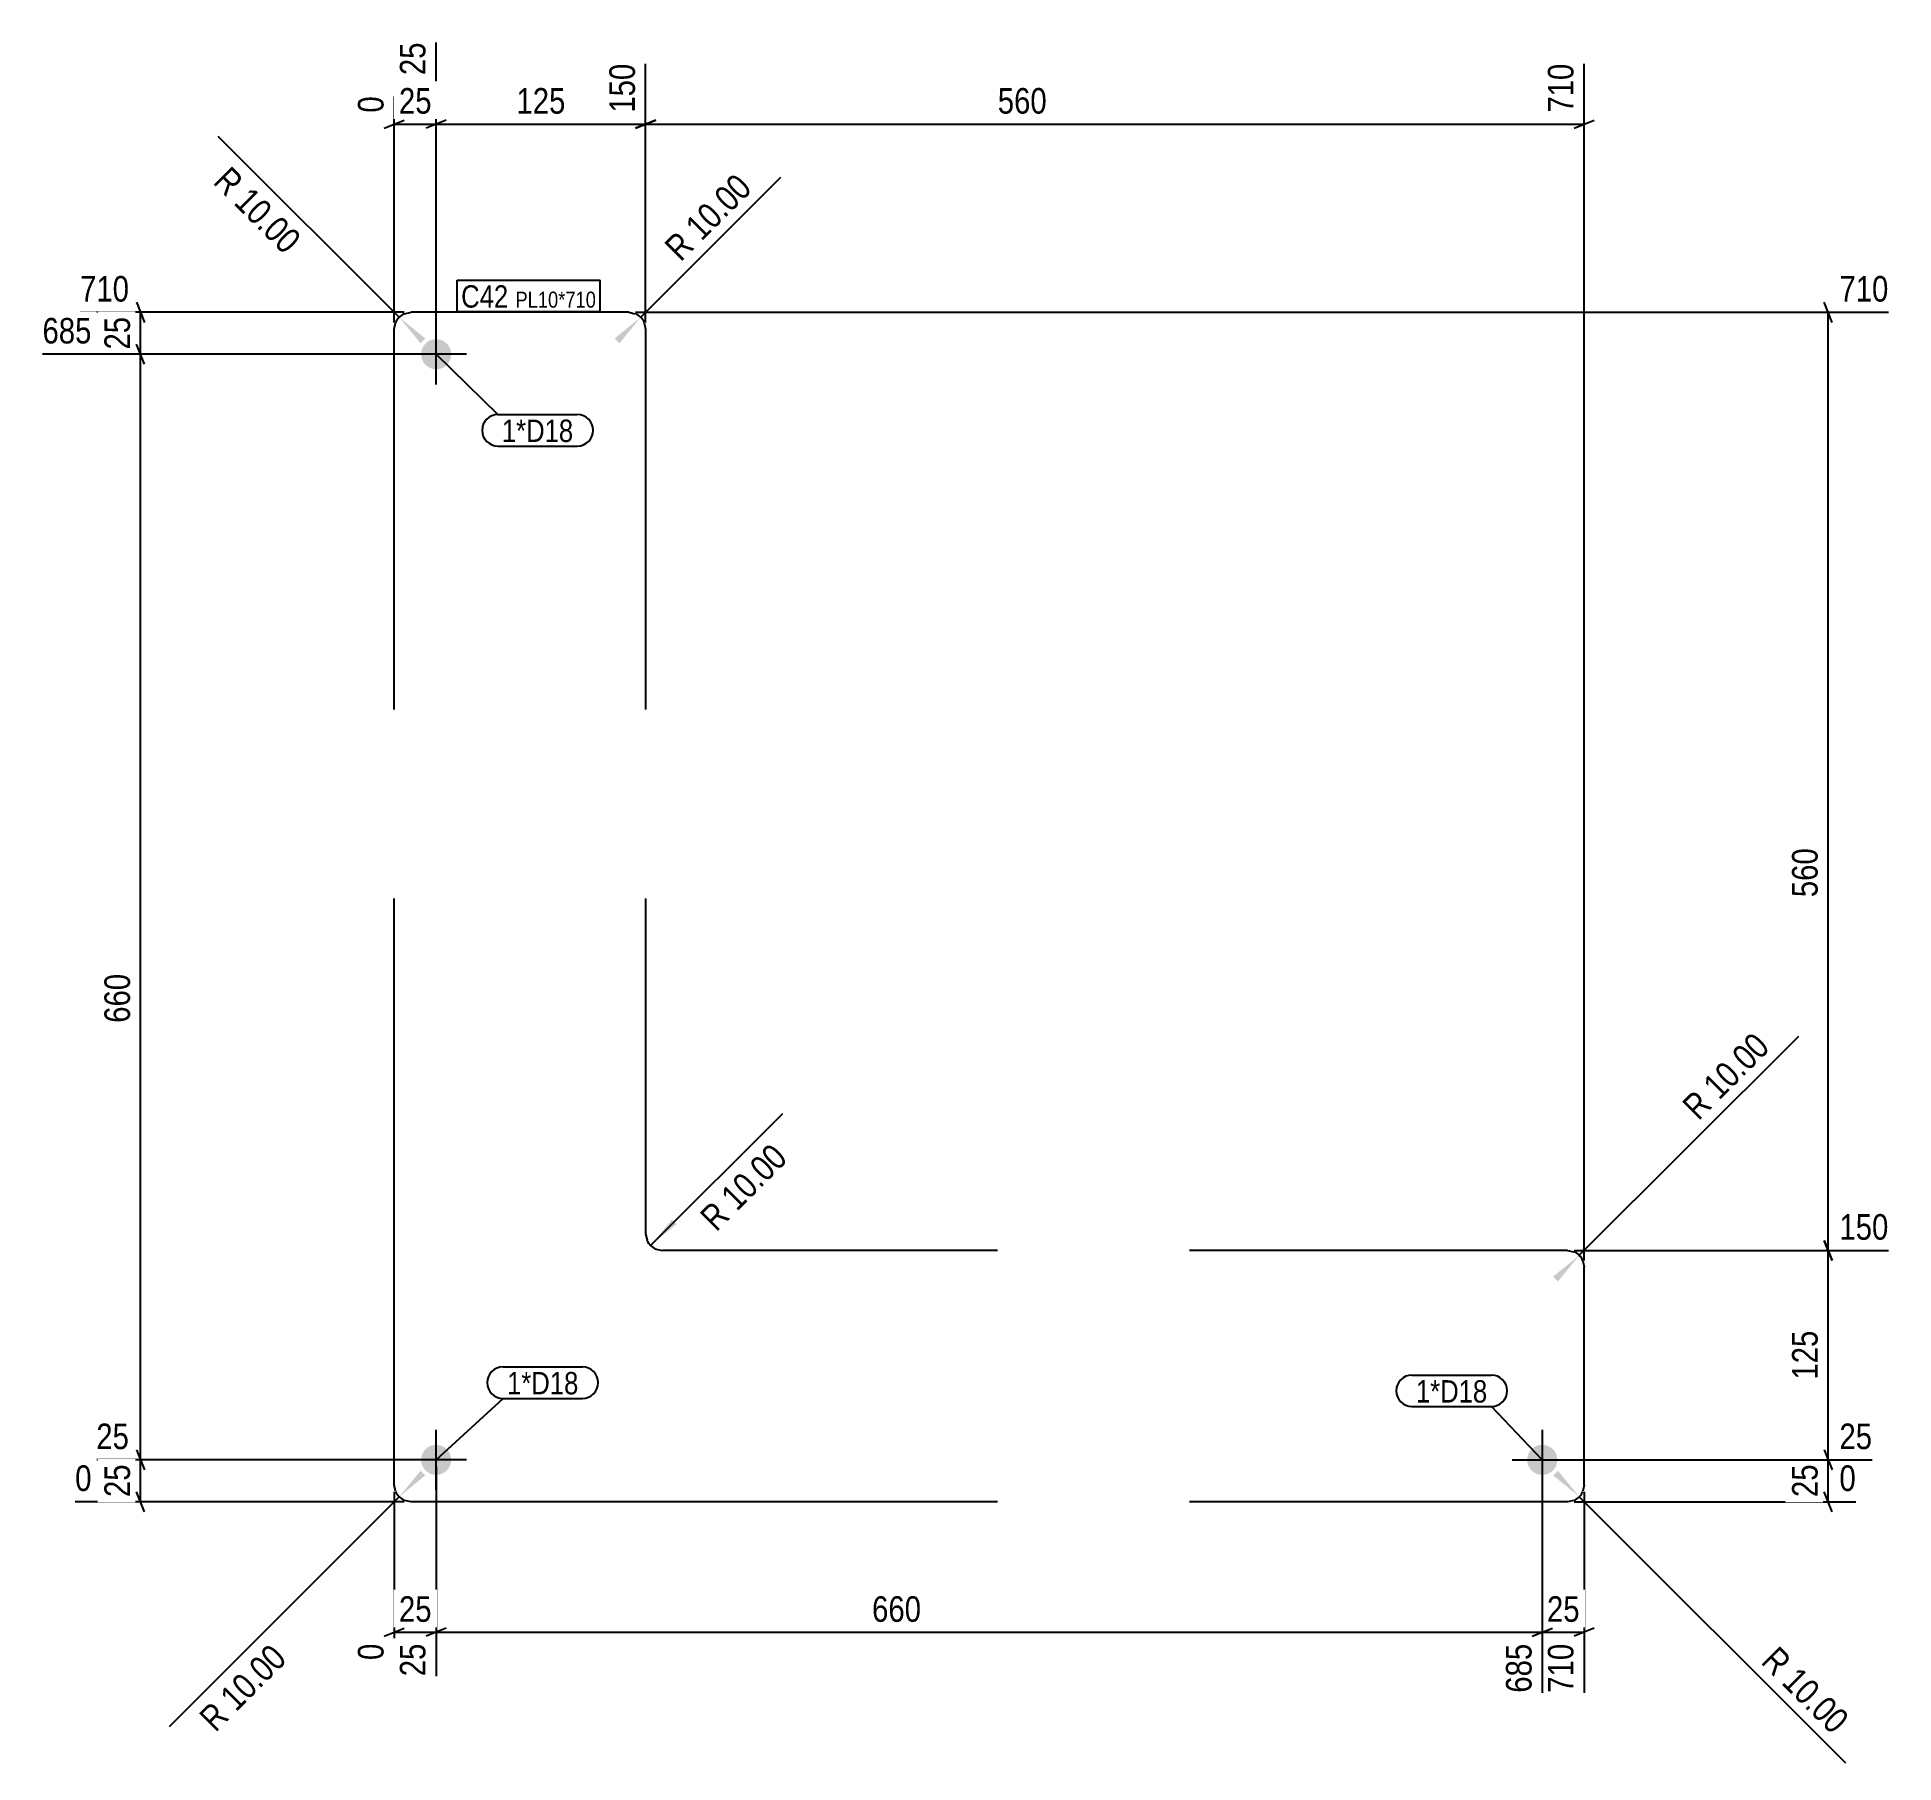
# Model space of a CAD drawing. Header units: millimetres. Extents: x 9 to 1117, y 12 to 1042.
import ezdxf

# ---------------------------------------------------------------- set-up
doc = ezdxf.new("R2010")
doc.units = ezdxf.units.MM
for name, color, linetype in [('MÅLSÆTNING', 7, 'Continuous'), ('STÅL', 7, 'Continuous'), ('TEKST', 7, 'Continuous')]:
    doc.layers.add(name, color=color, linetype=linetype)
doc.styles.add('Arial Narrow', font='ARIALN.TTF', dxfattribs={"height": 0.2})

msp = doc.modelspace()

# ---------------------------------------------------------------- hatches: boundary and pattern name
at = {"layer": 'MÅLSÆTNING', "linetype": 'Continuous'}
for points in [[(237.6, 859.4), (224.8, 875), (240.4, 862.3)], [(353.4, 862.3), (369, 875), (356.3, 859.4)], [(390.4, 333.6), (374.8, 320.8), (387.6, 336.4)], [(913.4, 302.3), (929, 315), (916.3, 299.4)], [(240.4, 183.6), (224.8, 170.8), (237.6, 186.4)], [(916.3, 186.4), (929, 170.8), (913.4, 183.6)]]:
    msp.add_hatch(color=7, dxfattribs=at).paths.add_polyline_path(points)
at = {"layer": 'STÅL', "linetype": 'Continuous'}
for points in [[(246.9, 843.9, -1), (246.9, 861.9, -1)], [(246.9, 183.9, -1), (246.9, 201.9, -1)], [(906.9, 201.9, -1), (906.9, 183.9, -1)]]:
    msp.add_hatch(color=3, dxfattribs=at).paths.add_polyline_path(points)

# ---------------------------------------------------------------- linework, layer by layer
at = {"layer": 'MÅLSÆTNING', "color": 7, "linetype": 'Continuous'}
for p, q in [((246.9, 856.9), (246.9, 1039)), ((246.9, 856.9), (246.9, 1039)), ((931.9, 311.9), (931.9, 1026.3)), ((221.9, 871.9), (221.9, 1006.8)), ((215.9, 987.9), (227.9, 992.7)), ((221.9, 990.3), (246.9, 990.3)), ((252.9, 992.7), (240.9, 987.9)), ((252.9, 992.7), (240.9, 987.9)), ((246.9, 990.3), (371.9, 990.3)), ((377.9, 992.7), (365.9, 987.9)), ((365.9, 987.9), (377.9, 992.7)), ((371.9, 990.3), (931.9, 990.3)), ((925.9, 987.9), (937.9, 992.7)), ((224.8, 875), (116.9, 982.9)), ((369, 875), (452.6, 958.6)), ((227.9, 877.9), (34.4, 877.9)), ((68, 883.9), (72.9, 871.9)), ((70.4, 852.9), (70.4, 877.9)), ((365.9, 877.9), (1113.5, 877.9)), ((1079.8, 871.9), (1075, 883.9)), ((72.9, 846.9), (68, 858.9)), ((242.9, 852.9), (12, 852.9)), ((929, 315), (1059.9, 445.9)), ((374.8, 320.8), (453.7, 399.7)), ((1079.8, 311.9), (1075, 323.9)), ((925.9, 317.9), (1113.5, 317.9)), ((242.9, 192.9), (44.1, 192.9)), ((242.9, 192.9), (44.1, 192.9)), ((68, 198.9), (72.9, 186.9)), ((68, 198.9), (72.9, 186.9)), ((70.4, 167.9), (70.4, 192.9)), ((246.9, 188.9), (246.9, 63.7)), ((246.9, 188.9), (246.9, 63.7)), ((906.9, 188.9), (906.9, 53.9)), ((910.9, 192.9), (1103.7, 192.9)), ((1075, 198.9), (1079.8, 186.9)), ((1077.4, 167.9), (1077.4, 192.9)), ((227.9, 167.9), (31.5, 167.9)), ((72.9, 161.9), (68, 173.9)), ((221.9, 173.9), (221.9, 73.4)), ((925.9, 167.9), (1094, 167.9)), ((931.9, 173.9), (931.9, 53.9)), ((1079.8, 161.9), (1075, 173.9)), ((215.9, 87.6), (227.9, 92.4)), ((221.9, 90), (246.9, 90)), ((252.9, 92.4), (240.9, 87.6)), ((252.9, 92.4), (240.9, 87.6)), ((900.9, 87.6), (912.9, 92.4)), ((906.9, 90), (931.9, 90)), ((937.9, 92.4), (925.9, 87.6))]:
    msp.add_line(p, q, dxfattribs=at)
for centre, start, end in [((231.9, 867.9), 112.5, 157.5), ((361.9, 867.9), 22.5, 67.5), ((381.9, 327.9), 202.5, 247.5), ((921.9, 307.9), 22.5, 67.5), ((231.9, 177.9), 202.5, 247.5), ((921.9, 177.9), 292.5, 337.5)]:
    msp.add_arc(centre, 10, start, end, dxfattribs=at)
at = {"layer": 'STÅL', "color": 2, "linetype": 'Continuous'}
for p, q in [((228.1, 877.1), (231.9, 877.9)), ((361.9, 877.9), (231.9, 877.9)), ((361.9, 877.9), (365.7, 877.1)), ((221.9, 867.9), (222.7, 871.7)), ((221.9, 640.8), (221.9, 867.9)), ((371.1, 871.7), (371.9, 867.9)), ((371.9, 867.9), (371.9, 640.8)), ((221.9, 177.9), (221.9, 527.9)), ((371.9, 527.9), (371.9, 327.9)), ((371.9, 327.9), (372.7, 324.1)), ((378.1, 318.7), (381.9, 317.9)), ((581.9, 317.9), (381.9, 317.9)), ((921.9, 317.9), (696.4, 317.9)), ((921.9, 317.9), (925.7, 317.1)), ((931.1, 311.7), (931.9, 307.9)), ((931.9, 177.9), (931.9, 307.9)), ((222.7, 174.1), (221.9, 177.9)), ((931.9, 177.9), (931.1, 174.1)), ((231.9, 167.9), (228.1, 168.7)), ((581.9, 167.9), (231.9, 167.9)), ((921.9, 167.9), (696.4, 167.9)), ((925.7, 168.7), (921.9, 167.9))]:
    msp.add_line(p, q, dxfattribs=at)
at = {"layer": 'STÅL', "color": 3, "linetype": 'Continuous'}
for p, q in [((246.9, 834.9), (246.9, 870.9)), ((264.9, 852.9), (228.9, 852.9)), ((246.9, 174.9), (246.9, 210.9)), ((906.9, 210.9), (906.9, 174.9)), ((264.9, 192.9), (228.9, 192.9)), ((888.9, 192.9), (924.9, 192.9))]:
    msp.add_line(p, q, dxfattribs=at)
at = {"layer": 'STÅL', "color": 2, "linetype": 'Continuous'}
for centre, start, end in [((231.9, 867.9), 112.5, 157.5), ((361.9, 867.9), 22.5, 67.5), ((381.9, 327.9), 202.5, 247.5), ((921.9, 307.9), 22.5, 67.5), ((231.9, 177.9), 202.5, 247.5), ((921.9, 177.9), 292.5, 337.5)]:
    msp.add_arc(centre, 10, start, end, dxfattribs=at)

# ---------------------------------------------------------------- wipeouts: each hides what was drawn before it
at = {"color": 0}
for points in [[(328.7, 800.5), (328.7, 814.5), (286.1, 814.5), (286.1, 800.5)], [(331.8, 232), (331.8, 246), (289.2, 246), (289.2, 232)], [(874.2, 227.1), (874.2, 241.1), (831.5, 241.1), (831.5, 227.1)]]:
    msp.add_wipeout(points, dxfattribs=at).dxf.layer = 'TEKST'

# ---------------------------------------------------------------- next in the draw order: wipeouts: each hides what was drawn before it
at = {"color": 0, "linetype": 'Continuous'}
for points in [[(928.7, 1029.5), (906.3, 1029.5), (906.3, 993.9), (928.7, 993.9)], [(1106.9, 196.1), (1106.9, 218.5), (1081, 218.5), (1081, 196.1)], [(928.7, 86.4), (906.3, 86.4), (906.3, 50.7), (928.7, 50.7)]]:
    msp.add_wipeout(points, dxfattribs=at).dxf.layer = 'MÅLSÆTNING'
at = {"color": 0}
for points, layer in [([(247.4, 993.3), (247.4, 1015.7), (221.5, 1015.7), (221.5, 993.3)], 'MÅLSÆTNING'), ([(327.2, 993.3), (327.2, 1015.7), (291.6, 1015.7), (291.6, 993.3)], 'MÅLSÆTNING'), ([(725, 993.3), (725, 1015.7), (578.8, 1015.7), (578.8, 993.3)], 'MÅLSÆTNING'), ([(156.6, 907.3), (172.4, 923.1), (124.5, 971.1), (108.7, 955.2)], 'MÅLSÆTNING'), ([(440.8, 951), (424.9, 966.9), (377, 918.9), (392.8, 903.1)], 'MÅLSÆTNING'), ([(67.4, 878.4), (45, 878.4), (45, 852.5), (67.4, 852.5)], 'MÅLSÆTNING'), ([(1048.1, 438.3), (1032.2, 454.1), (984.3, 406.2), (1000.1, 390.4)], 'MÅLSÆTNING'), ([(461.9, 372), (446.1, 387.8), (398.1, 339.9), (414, 324.1)], 'MÅLSÆTNING'), ([(1074.4, 193.4), (1052, 193.4), (1052, 167.5), (1074.4, 167.5)], 'MÅLSÆTNING'), ([(932.4, 93), (932.4, 115.4), (906.5, 115.4), (906.5, 93)], 'MÅLSÆTNING'), ([(290, 880.7), (290, 894.7), (261.8, 894.7), (261.8, 880.7)], 'TEKST'), ([(328.7, 800.5), (328.7, 814.5), (286.1, 814.5), (286.1, 800.5)], 'TEKST'), ([(331.8, 232), (331.8, 246), (289.2, 246), (289.2, 232)], 'TEKST'), ([(874.2, 227.1), (874.2, 241.1), (831.5, 241.1), (831.5, 227.1)], 'TEKST')]:
    msp.add_wipeout(points, dxfattribs=at).dxf.layer = layer

# ---------------------------------------------------------------- next in the draw order: linework, layer by layer
at = {"layer": 'MÅLSÆTNING', "color": 7, "linetype": 'Continuous'}
for p, q in [((371.9, 871.9), (371.9, 1026.3)), ((371.9, 871.9), (371.9, 1026.3)), ((72.9, 846.9), (68, 858.9)), ((242.9, 852.9), (12, 852.9)), ((70.4, 192.9), (70.4, 852.9)), ((906.9, 188.9), (906.9, 53.9)), ((246.9, 90), (906.9, 90)), ((900.9, 87.6), (912.9, 92.4))]:
    msp.add_line(p, q, dxfattribs=at)
at = {"layer": 'TEKST', "color": 7, "linetype": 'Continuous'}
for p, q in [((246.9, 852.9), (283.7, 816.9)), ((283.7, 816.9), (331.1, 816.9)), ((283.7, 798.1), (331.1, 798.1)), ((286.8, 248.4), (334.2, 248.4)), ((829.1, 243.5), (876.6, 243.5)), ((246.9, 192.9), (286.8, 229.6)), ((286.8, 229.6), (334.2, 229.6)), ((829.1, 224.7), (876.6, 224.7)), ((906.9, 192.9), (876.6, 224.7))]:
    msp.add_line(p, q, dxfattribs=at)
for centre, start, end in [((283.7, 807.5), 90, 270), ((331.1, 807.5), 270, 90), ((286.8, 239), 90, 270), ((334.2, 239), 270, 90), ((829.1, 234.1), 90, 270), ((876.6, 234.1), 270, 90)]:
    msp.add_arc(centre, 9.4, start, end, dxfattribs=at)

# ---------------------------------------------------------------- next in the draw order: texts
at = {"layer": 'MÅLSÆTNING', "color": 3, "linetype": 'Continuous', "style": 'Arial Narrow'}
for p in [(925.5, 997.1), (925.5, 53.9)]:
    msp.add_text('710', height=15.27, rotation=90.0002, dxfattribs=at).set_placement(p)
at = {"layer": 'MÅLSÆTNING', "color": 3, "style": 'Arial Narrow'}
for s, p in [('125', (294.8, 996.5)), ('560', (582, 996.5)), ('25', (909.7, 96.2))]:
    msp.add_text(s, height=15.27, dxfattribs=at).set_placement(p)
for s, rotation, p in [('R 10.00', -45.0001, (113.2, 955.2)), ('R 10.00', 45.0001, (392.8, 907.6)), ('25', 90.0002, (64.2, 855.7)), ('R 10.00', 45.0001, (1000.1, 394.9)), ('R 10.00', 45.0001, (414, 328.6)), ('25', 90.0002, (1071.2, 170.7))]:
    msp.add_text(s, height=15.27, rotation=rotation, dxfattribs=at).set_placement(p)
at = {"layer": 'MÅLSÆTNING', "color": 3, "linetype": 'Continuous', "style": 'Arial Narrow'}
msp.add_text('25', height=15.27, dxfattribs=at).set_placement((1084.2, 199.3))
at = {"layer": 'TEKST', "color": 3, "style": 'Arial Narrow'}
for p in [(286.1, 800.5), (289.2, 232), (831.5, 227.1)]:
    msp.add_text('1*D18', height=13.36, dxfattribs=at).set_placement(p)

# ---------------------------------------------------------------- next in the draw order: wipeouts: each hides what was drawn before it
at = {"color": 0, "linetype": 'Continuous'}
for points in [[(243.7, 1042.2), (221.3, 1042.2), (221.3, 1016.3), (243.7, 1016.3)], [(218.7, 1010), (196.3, 1010), (196.3, 993.9), (218.7, 993.9)], [(66.8, 881.1), (66.8, 903.5), (31.2, 903.5), (31.2, 881.1)], [(1097.2, 171.1), (1097.2, 193.5), (1081, 193.5), (1081, 171.1)]]:
    msp.add_wipeout(points, dxfattribs=at).dxf.layer = 'MÅLSÆTNING'
at = {"color": 0}
msp.add_wipeout([(290, 880.7), (290, 894.7), (261.8, 894.7), (261.8, 880.7)], dxfattribs=at).dxf.layer = 'TEKST'

# ---------------------------------------------------------------- next in the draw order: linework, layer by layer
at = {"layer": 'MÅLSÆTNING', "color": 7, "linetype": 'Continuous'}
for p, q in [((1077.4, 192.9), (1077.4, 317.9)), ((910.9, 192.9), (1103.7, 192.9)), ((1075, 198.9), (1079.8, 186.9)), ((929, 170.8), (1087.8, 12))]:
    msp.add_line(p, q, dxfattribs=at)
at = {"layer": 'TEKST', "color": 7, "linetype": 'Continuous'}
for p, q in [((259.4, 897.1), (344.7, 897.1)), ((259.4, 878.3), (259.4, 897.1))]:
    msp.add_line(p, q, dxfattribs=at)

# ---------------------------------------------------------------- next in the draw order: texts
at = {"layer": 'MÅLSÆTNING', "color": 3, "linetype": 'Continuous', "style": 'Arial Narrow'}
for s, height, p in [('25', 15.27, (240.5, 1019.5)), ('0', 15.3, (215.5, 997.1))]:
    msp.add_text(s, height=height, rotation=90.0002, dxfattribs=at).set_placement(p)
at = {"layer": 'MÅLSÆTNING', "color": 3, "style": 'Arial Narrow'}
msp.add_text('25', height=15.27, dxfattribs=at).set_placement((224.7, 996.5))
at = {"layer": 'MÅLSÆTNING', "color": 3, "linetype": 'Continuous', "style": 'Arial Narrow'}
for s, height, p in [('710', 15.27, (34.4, 884.3)), ('0', 15.3, (1084.2, 174.3))]:
    msp.add_text(s, height=height, dxfattribs=at).set_placement(p)

# ---------------------------------------------------------------- next in the draw order: wipeouts: each hides what was drawn before it
at = {"color": 0, "linetype": 'Continuous'}
for points in [[(368.7, 1029.5), (346.3, 1029.5), (346.3, 993.9), (368.7, 993.9)], [(44.4, 856.1), (44.4, 878.5), (8.8, 878.5), (8.8, 856.1)], [(243.7, 86.4), (221.3, 86.4), (221.3, 60.5), (243.7, 60.5)], [(903.7, 86.4), (881.3, 86.4), (881.3, 50.7), (903.7, 50.7)]]:
    msp.add_wipeout(points, dxfattribs=at).dxf.layer = 'MÅLSÆTNING'
at = {"color": 0}
for points, layer in [([(67.4, 486.3), (45, 486.3), (45, 450.6), (67.4, 450.6)], 'MÅLSÆTNING'), ([(67.4, 193.4), (45, 193.4), (45, 167.5), (67.4, 167.5)], 'MÅLSÆTNING'), ([(247.4, 93), (247.4, 115.4), (221.5, 115.4), (221.5, 93)], 'MÅLSÆTNING'), ([(539.5, 93), (539.5, 115.4), (503.8, 115.4), (503.8, 93)], 'MÅLSÆTNING'), ([(342.3, 880.7), (342.3, 890.7), (294.2, 890.7), (294.2, 880.7)], 'TEKST')]:
    msp.add_wipeout(points, dxfattribs=at).dxf.layer = layer

# ---------------------------------------------------------------- next in the draw order: texts
at = {"layer": 'MÅLSÆTNING', "color": 3, "linetype": 'Continuous', "style": 'Arial Narrow'}
for s, p in [('150', (365.5, 997.1)), ('25', (240.5, 63.7)), ('685', (900.5, 53.9))]:
    msp.add_text(s, height=15.27, rotation=90.0002, dxfattribs=at).set_placement(p)
msp.add_text('685', height=15.27, dxfattribs=at).set_placement((12, 859.3))
at = {"layer": 'MÅLSÆTNING', "color": 3, "style": 'Arial Narrow'}
msp.add_text('660', height=15.27, rotation=90.0002, dxfattribs=at).set_placement((64.2, 453.8))
for s, p in [('25', (224.7, 96.2)), ('660', (507, 96.2))]:
    msp.add_text(s, height=15.27, dxfattribs=at).set_placement(p)

# ---------------------------------------------------------------- next in the draw order: wipeouts: each hides what was drawn before it
at = {"color": 0, "linetype": 'Continuous'}
for points in [[(1116.7, 321.1), (1116.7, 343.5), (1081, 343.5), (1081, 321.1)], [(66.8, 196.1), (66.8, 218.5), (40.9, 218.5), (40.9, 196.1)], [(218.7, 86.4), (196.3, 86.4), (196.3, 70.2), (218.7, 70.2)]]:
    msp.add_wipeout(points, dxfattribs=at).dxf.layer = 'MÅLSÆTNING'
at = {"color": 0}
for points, layer in [([(1074.4, 273.2), (1052, 273.2), (1052, 237.6), (1074.4, 237.6)], 'MÅLSÆTNING'), ([(1080.2, 23.8), (1096.1, 39.7), (1048.1, 87.6), (1032.3, 71.8)], 'MÅLSÆTNING'), ([(342.3, 880.7), (342.3, 890.7), (294.2, 890.7), (294.2, 880.7)], 'TEKST')]:
    msp.add_wipeout(points, dxfattribs=at).dxf.layer = layer

# ---------------------------------------------------------------- next in the draw order: linework, layer by layer
at = {"layer": 'MÅLSÆTNING', "color": 7, "linetype": 'Continuous'}
for p, q in [((1077.4, 317.9), (1077.4, 877.9)), ((1075, 323.9), (1079.8, 311.9)), ((925.9, 317.9), (1113.5, 317.9)), ((224.8, 170.8), (87.5, 33.5))]:
    msp.add_line(p, q, dxfattribs=at)
at = {"layer": 'TEKST', "color": 7, "linetype": 'Continuous'}
for p, q in [((344.7, 878.3), (344.7, 897.1)), ((259.4, 878.3), (344.7, 878.3))]:
    msp.add_line(p, q, dxfattribs=at)

# ---------------------------------------------------------------- next in the draw order: texts
at = {"layer": 'MÅLSÆTNING', "color": 3, "linetype": 'Continuous', "style": 'Arial Narrow'}
for s, p in [('150', (1084.2, 324.3)), ('25', (44.1, 199.3))]:
    msp.add_text(s, height=15.27, dxfattribs=at).set_placement(p)
at = {"layer": 'MÅLSÆTNING', "color": 3, "style": 'Arial Narrow'}
for s, rotation, p in [('125', 90.0002, (1071.2, 240.8)), ('R 10.00', -45.0001, (1036.8, 71.8))]:
    msp.add_text(s, height=15.27, rotation=rotation, dxfattribs=at).set_placement(p)
at = {"layer": 'MÅLSÆTNING', "color": 3, "linetype": 'Continuous', "style": 'Arial Narrow'}
msp.add_text('0', height=15.3, rotation=90.0002, dxfattribs=at).set_placement((215.5, 73.4))
at = {"layer": 'TEKST', "color": 3, "style": 'Arial Narrow'}
for s, height, p in [('C42', 13.36, (261.8, 880.7)), ('PL10*710', 9.54, (294.2, 880.7))]:
    msp.add_text(s, height=height, dxfattribs=at).set_placement(p)

# ---------------------------------------------------------------- next in the draw order: wipeouts: each hides what was drawn before it
at = {"color": 0, "linetype": 'Continuous'}
msp.add_wipeout([(44.4, 171.1), (44.4, 193.5), (28.3, 193.5), (28.3, 171.1)], dxfattribs=at).dxf.layer = 'MÅLSÆTNING'

# ---------------------------------------------------------------- next in the draw order: texts
at = {"layer": 'MÅLSÆTNING', "color": 3, "linetype": 'Continuous', "style": 'Arial Narrow'}
msp.add_text('0', height=15.3, dxfattribs=at).set_placement((31.5, 174.3))
at = {"layer": 'MÅLSÆTNING', "color": 3, "style": 'Arial Narrow'}
msp.add_text('25', height=15.27, rotation=90.0002, dxfattribs=at).set_placement((64.2, 170.7))

# ---------------------------------------------------------------- next in the draw order: wipeouts: each hides what was drawn before it
at = {"color": 0, "linetype": 'Continuous'}
msp.add_wipeout([(1116.7, 881.1), (1116.7, 903.5), (1081, 903.5), (1081, 881.1)], dxfattribs=at).dxf.layer = 'MÅLSÆTNING'
at = {"color": 0}
for points in [[(1074.4, 670.2), (1052, 670.2), (1052, 525.6), (1074.4, 525.6)], [(163.1, 73.2), (147.3, 89.1), (99.4, 41.1), (115.2, 25.3)]]:
    msp.add_wipeout(points, dxfattribs=at).dxf.layer = 'MÅLSÆTNING'

# ---------------------------------------------------------------- next in the draw order: texts
at = {"layer": 'MÅLSÆTNING', "color": 3, "linetype": 'Continuous', "style": 'Arial Narrow'}
msp.add_text('710', height=15.27, dxfattribs=at).set_placement((1084.2, 884.3))
at = {"layer": 'MÅLSÆTNING', "color": 3, "style": 'Arial Narrow'}
for s, rotation, p in [('560', 90.0002, (1071.2, 528.8)), ('R 10.00', 45.0001, (115.2, 29.8))]:
    msp.add_text(s, height=15.27, rotation=rotation, dxfattribs=at).set_placement(p)

doc.saveas('drawing.dxf')
